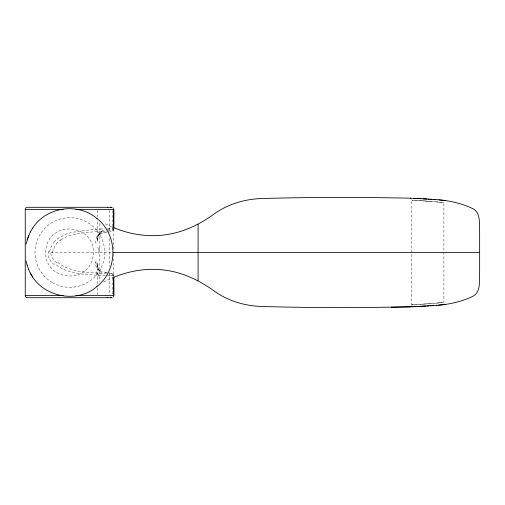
<?xml version="1.0" encoding="UTF-8"?>
<svg xmlns="http://www.w3.org/2000/svg" width="505" height="505" viewBox="0 0 505 505"><rect width="100%" height="100%" fill="white"/><g stroke="black" fill="none" stroke-linecap="round" stroke-linejoin="round"><path stroke-width="0.38" stroke-dasharray="2.52 1.89" d="M97.383 294.806L97.383 287.711M97.383 283.766L97.484 262.524M102.016 231.776C97.623 233.159 97.055 238.379 97.484 242.28M106.359 232.098L101.019 233.632L98.582 234.989L99.22 234.522L98.159 235.778L98.544 235.122L97.377 238.909L97.553 237.735L97.383 240.266L97.383 220.975M97.427 238.789L97.396 239.364M98.387 253.523L98.387 251.301M113.726 228.98C113.713 230.93 111.498 231.435 109.926 231.454M95.988 260.731C95.262 264.45 95.925 269.588 100.123 270.882M411.827 305.481L411.827 199.519M443.895 303.101L443.895 201.899M48.972 253.352L48.638 252.241L48.972 251.13M56.169 243.669L59.704 240.664M53.814 241.857L58.359 238.164L65.562 234.288A55.777 36.985 67.8 0 1 66.288 233.998C77.322 230.57 89.05 230.147 100.476 229.049M60.884 239.875L67.253 236.422A52.968 35.3 66.8 0 1 68.181 236.056C79.007 232.653 90.54 232.25 101.757 231.151M103.765 281.923L111.668 278.141M100.116 233.872C95.881 235.191 95.275 240.311 95.975 244.073M106.113 232.123L107.016 231.946M440.657 302.672L443.718 302.261M441.913 302.508L439.262 302.836M439.817 302.773L438.94 302.867M438.889 302.874L435.291 303.234M438.561 302.912L437.532 303.019M436.812 303.088L437.178 303.057M436.061 303.164L433.246 303.41M433.65 303.372L434.066 303.341M411.973 304.717L413.084 304.66M433.227 303.41L431.497 303.543M431.535 303.543L429.477 303.694M430.052 303.65L430.582 303.612M428.947 303.732L429.528 303.688M428.467 303.764L427.35 303.84M428.417 303.77L428.998 303.726M426.813 303.877L427.407 303.833M412.023 304.717L412.85 304.666M425.753 303.947L426.876 303.871M425.336 303.972L423.884 304.06M425.191 303.978L425.829 303.941M423.405 304.092L424.093 304.048M424.364 304.029L424.85 304.004M423.007 304.117L420.64 304.256M422.931 304.117L423.543 304.079M421.864 304.18L422.268 304.161M419.346 304.326L420.305 304.275M420.198 304.281L420.88 304.244M418.815 304.357L417.212 304.446M418.79 304.357L419.377 304.326M416.726 304.471L417.244 304.446M415.009 304.559L415.419 304.54M415.381 304.54L416.29 304.496M416.253 304.496L416.758 304.471M412.964 304.666L415.179 304.553M109.276 273.811L111.75 273.659L109.938 273.319M97.49 252.412L48.638 252.241M99.864 252.5L111.668 252.5M107.306 275.888L113.776 275.762L108.834 274.922M106.612 273.773C89.934 272.006 70.561 273.495 57.09 261.76M105.425 275.844C88.381 274.133 68.611 275.579 54.805 263.635M414.63 200.422L411.985 200.283M415.842 200.485L416.29 200.504M415.381 200.46L416.758 200.529M414.984 200.441L415.419 200.46M414.605 200.422L415.009 200.441M417.212 200.554L418.815 200.643M416.726 200.529L417.244 200.554M412.85 200.334L412.042 200.283M419.718 200.693L420.476 200.737M419.346 200.674L419.8 200.7M418.79 200.643L419.377 200.674M421.574 200.801L423.531 200.914M420.867 200.756L422.06 200.826M420.236 200.725L421.12 200.775M422.975 200.883L424.067 200.952M423.929 200.939L424.61 200.984M425.885 201.066L424.415 200.971M424.901 201.003L425.393 201.034M426.876 201.129L425.709 201.053M426.264 201.091L428.467 201.236M427.35 201.16L427.88 201.198M429.528 201.312L428.417 201.23M428.947 201.268L433.246 201.59M430.531 201.381L432.823 201.558M433.227 201.59L435.291 201.766M443.699 202.739L440.846 202.353M435.285 201.766L435.689 201.804M435.676 201.804L439.571 202.202M436.061 201.836L436.44 201.874M437.178 201.943L437.923 202.019M438.271 202.057L438.611 202.095M438.889 202.126L440.89 202.36M439.817 202.227L440.657 202.328M441.08 202.385L441.717 202.467M107.71 272.978L105.242 272.441M106.353 272.662L101.019 271.128L98.582 269.771M113.669 275.705L113.145 274.253L110.98 273.47A2.108 1.843 -82.2 0 1 112.748 275.572M102.01 272.978L98.822 270.642L97.377 265.876L98.538 269.645L98.159 268.988L99.22 270.244M111.668 226.859L103.765 223.077M113.764 228.992L113.764 250.934M113.764 254.066L113.764 276.008M112.748 210.642L112.748 226.726M112.748 227.963L112.748 229.201A2.108 1.843 82.3 0 1 110.967 231.303M112.748 278.078L112.748 294.346M109.503 210.175L109.503 232.489M109.503 238.65L109.503 266.35M109.503 272.511L109.503 294.825M99.864 223.374L99.864 281.626M97.383 210.175L97.383 217.238M97.667 263.402A32.017 1.603 75.1 0 1 97.989 264.538M56.712 262.815A25.723 15.586 -79.6 0 1 50.595 253.384M96.581 264.298A31.783 2.923 -87 0 1 95.849 262.291M52.362 252.822A25.755 13.9 87.8 0 1 56.333 244.073M101.019 231.568A123.649 20.194 9.7 0 1 104.832 230.091M107.243 229.459A123.649 20.194 9.7 0 1 110.948 228.746M113.77 229.081A8.433 0.379 -1.1 0 1 113.253 229.201M100.135 229.036A8.433 0.379 -1.1 0 1 104.674 228.866M107.42 228.822A8.433 0.379 -1.1 0 1 113.429 228.961M98.961 250.474A33.38 0.821 -85.3 0 1 99.138 247.835M98.728 275.976A124.312 21.469 -12.3 0 1 98.974 273.577M96.96 274.215A124.666 20.951 -11.7 0 1 96.872 271.507M99.163 233.676A124.596 19.91 9.4 0 1 105.059 231.688M107.78 231.132A124.596 19.91 9.4 0 1 109.257 230.886M108.689 230.924A6.319 0.379 -1.5 0 1 111.34 231.303M101.511 231.139A6.319 0.379 -1.5 0 1 106.126 230.936M97.831 247.172A33.601 1.868 79.4 0 1 98.349 249.287M54.407 264.759A28.097 16.968 -79.8 0 1 47.691 254.615M49.509 251.667A28.015 15.219 87.7 0 1 53.953 242.217M59.76 240.752A77.631 50.342 61.7 0 1 60.916 239.932M45.766 250.158C42.761 281.291 90.136 285.963 93.261 254.842C96.272 223.709 48.89 219.037 45.766 250.158M97.553 267.044L97.383 264.835L97.553 267.044M52.451 282.667A34.839 34.839 0 0 0 104.712 252.5A34.839 34.839 0 0 0 52.451 222.333A34.839 34.839 0 0 0 52.451 282.667"/><path stroke-width="0.76" d="M113.732 228.197L113.776 209.405L75.857 209.405M26.09 243.978L28.589 235.696M32.61 228.241C45.841 206.892 78.073 202.107 97.023 218.57M27.131 239.825L30.433 231.801M30.407 231.915L32.648 228.102M113.158 297.085L113.631 296.372M97.011 286.442C118.183 270.156 118.183 234.844 97.011 218.558M97.023 286.43C75.718 305.228 38.431 295.88 28.577 269.209M112.337 227.124C127.714 233.651 144.638 236.87 161.329 235.254C181.364 233.537 199.816 224.687 215.755 212.813C229.8 203.338 246.484 198.743 263.345 198.503C312.204 197.07 361.113 197.215 409.984 198.175L413.835 198.351M112.337 277.876C127.714 271.349 144.638 268.13 161.329 269.746C181.364 271.463 199.816 280.313 215.755 292.187C229.8 301.662 246.484 306.257 263.345 306.497C312.204 307.93 361.107 307.785 409.978 306.825L411.329 306.756M445.46 304.427C454.481 303.088 463.42 300.721 471.702 296.864C481.606 292.913 478.955 280.319 479.636 272.037L479.636 232.963C478.955 224.681 481.606 212.087 471.702 208.136C463.476 204.298 454.588 201.956 445.631 200.592M445.467 304.427L444.362 304.565M444.608 304.534L441.711 304.856M443.352 304.679L440.265 305.001M441.301 304.9L438.239 305.184M439.823 305.045L439.034 305.115M438.201 305.19L433.618 305.544M436.453 305.336L436.901 305.298M409.921 306.825L410.925 306.775M433.126 305.582L433.644 305.544M433.157 305.575L430.43 305.759M409.978 306.825L391.249 307.217M431.63 305.683L432.135 305.645M429.831 305.796L430.487 305.752M428.619 305.872L429.888 305.79M428.076 305.904L425.589 306.049M428.682 305.866L426.801 305.98M424.951 306.087L425.677 306.043M423.461 306.169L424.011 306.137M424.56 306.106L422.464 306.219M424.32 306.118L425.115 306.074M422.912 306.194L421.315 306.282M420.791 306.308L419.276 306.383M420.716 306.314L421.397 306.276M418.304 306.434L418.784 306.409M418.544 306.421L419.396 306.377M419.775 306.358L420.28 306.333M417.086 306.491L415.325 306.579M417.054 306.497L417.704 306.466M417.667 306.466L418.336 306.434M415.363 306.573L414.283 306.623M411.19 306.762L411.632 306.743M412.156 306.718L412.711 306.699M412.534 306.705L413.57 306.661M413.38 306.668L414.321 306.623M411.48 306.75L412.326 306.712M111.668 207.296L27.358 207.296A2.108 2.108 0 0 0 25.25 209.405L25.25 295.595A2.108 2.108 0 0 0 27.358 297.704L111.668 297.704M25.25 209.405L63.163 209.405M113.17 252.5L479.611 252.5M25.25 295.595L63.163 295.595M75.857 295.595L113.776 295.595L113.764 276.791M413.797 198.351L415.363 198.427M415.325 198.421L417.054 198.503M410.925 198.225L410.199 198.187M414.283 198.377L414.788 198.396M416.492 198.478L417.704 198.534M419.308 198.616L419.813 198.642M418.727 198.585L420.318 198.667M418.304 198.566L418.822 198.591M417.667 198.534L418.336 198.566M420.835 198.692L423.057 198.812M420.034 198.654L420.93 198.699M424.061 198.869L424.913 198.913M423.512 198.837L424.288 198.882M422.969 198.806L423.67 198.844M426.302 198.989L424.617 198.894M425.178 198.926L425.734 198.957M426.801 199.02L428.076 199.096M426.169 198.983L426.864 199.027M428.013 199.09L428.682 199.134M429.888 199.21L428.619 199.128M429.831 199.204L433.157 199.424M431.68 199.323L430.43 199.241M433.126 199.418L433.644 199.456M433.618 199.456L438.239 199.816M434.603 199.525L435.07 199.563M438.201 199.81L440.265 199.999M439.432 199.923L441.711 200.144M440.947 200.062L444.362 200.434M441.976 200.169L443.857 200.378M444.343 200.434L445.467 200.573M113.158 207.915L113.631 208.628M30.407 273.085L32.648 276.898M27.131 265.175L28.589 269.304M26.09 261.022L27.144 265.245M113.726 277.251L113.776 295.595M198.093 224.384L198.093 280.616M113.764 209.405L113.764 228.209M107.773 297.697A2.108 1.906 -90 0 1 107.597 297.704M107.597 207.296A2.108 1.906 90 0 1 107.773 207.302M112.066 297.237A2.108 1.85 90 0 1 110.898 297.704M110.898 207.296A2.108 1.85 -90 0 1 112.066 207.763"/></g></svg>
